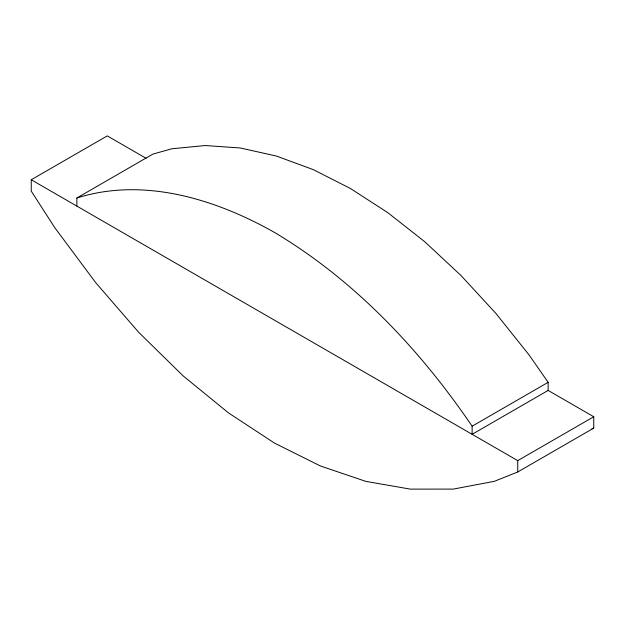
<?xml version="1.0" encoding="UTF-8"?>
<svg xmlns="http://www.w3.org/2000/svg" width="625" height="625" viewBox="0 0 625 625"><rect width="100%" height="100%" fill="white"/><g stroke="black" fill="none" stroke-linecap="round" stroke-linejoin="round"><path stroke-width="0.94" d="M76.859 206.102L76.859 198C143.68 176.836 215.602 199.125 274.492 232.43C354.586 280.211 419.953 349.531 472.125 426.203L472.125 434.305L548.141 390.422L593.75 416.75L593.75 428.094L517.734 471.984L494.305 481.336L453.281 489.102L410.313 489.117L365.867 481.383L320.43 465.984L274.492 443.086L228.555 412.937L183.117 375.875L138.672 332.289L95.711 282.664L54.68 227.523L31.25 191.109L31.25 179.766L107.266 135.883L146.117 158.312M76.859 198L152.875 154.109L171.914 148.758L205.242 145.539L240.156 147.961L276.266 156.008L313.18 169.586L350.508 188.547L387.828 212.68L424.75 241.734L460.859 275.383L495.773 313.273L529.102 354.977L548.141 382.32L548.141 390.422M472.125 426.203L548.141 382.32M31.25 179.766L517.734 460.641L593.75 416.75M591.945 428.812L593.75 428.094M517.734 460.641L517.734 471.984"/></g></svg>
